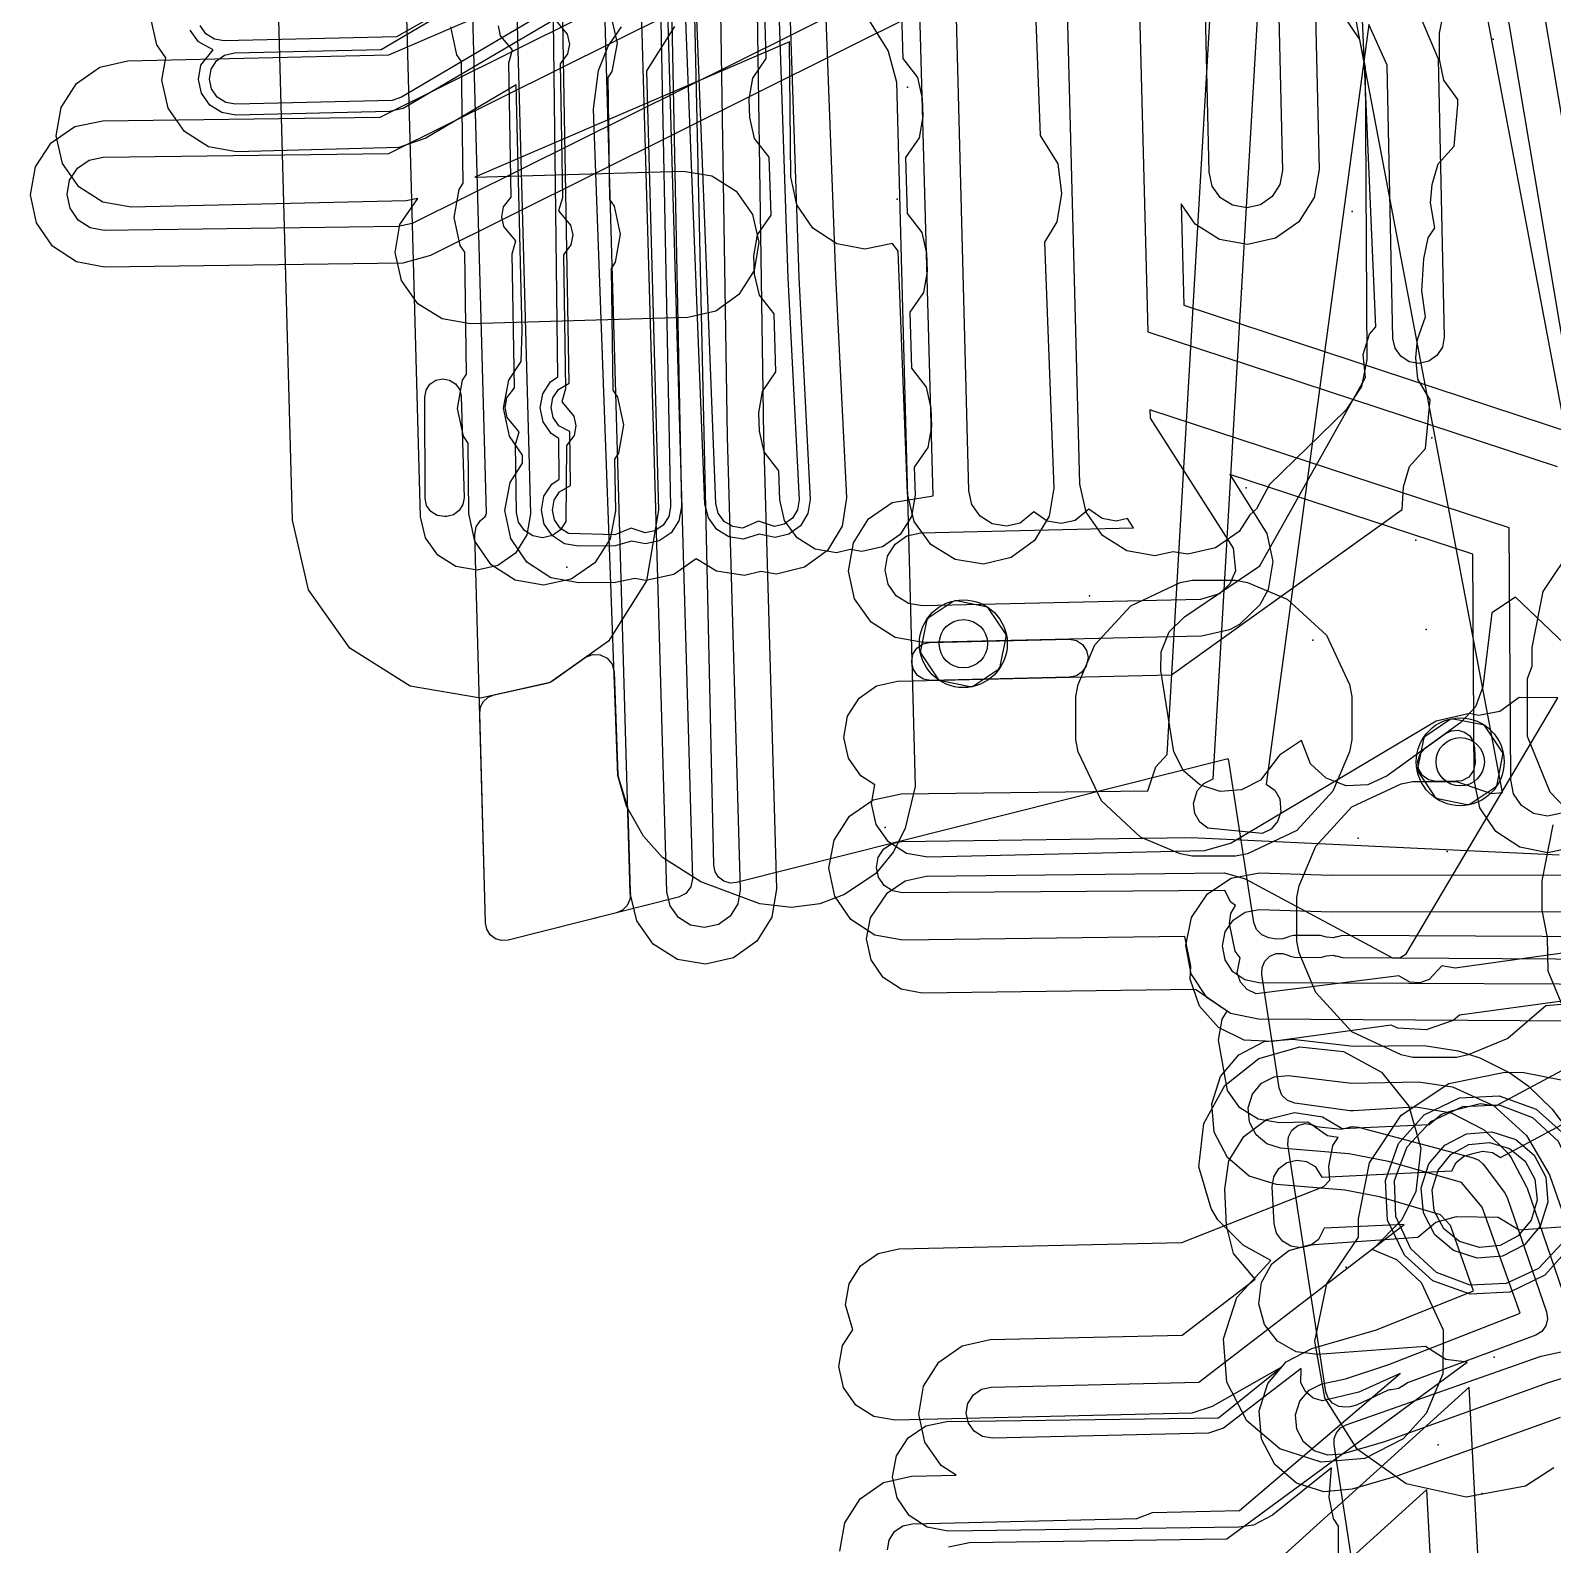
# Model space of a CAD drawing. Header units: metres. Extents: x 17722 to 17999, y 13535 to 15917.
# Drawn here: x 17771.49 to 17813.07, y 14416.65 to 14458.02 of the extents above; entities that cross this region are included whole.
import ezdxf

# ---------------------------------------------------------------- set-up
doc = ezdxf.new("R2010")
doc.units = ezdxf.units.M
for name, color, linetype in [('AI_GREENING_ALLOWED_ZONE', 4, 'Continuous'), ('AI_GREENING_EXCLUSIONS', 1, 'Continuous'), ('AI_GREENING_LAWN', 82, 'Continuous'), ('AI_GREENING_REJECTED', 6, 'Continuous'), ('AI_GREENING_SHRUBS', 92, 'Continuous')]:
    doc.layers.add(name, color=color, linetype=linetype)

# ---------------------------------------------------------------- blocks, each defined once
blk = doc.blocks.new('AI_SHRUB')
for radius in [1, 0.55]:
    blk.add_circle((0, 0), radius)

msp = doc.modelspace()

# ---------------------------------------------------------------- linework, layer by layer
at = {"layer": 'AI_GREENING_ALLOWED_ZONE'}
for points in [[(17795.567, 14440.788), (17795.6, 14440.98), (17795.705, 14441.145), (17795.865, 14441.258), (17796.055, 14441.301), (17799.872, 14441.388), (17800.066, 14441.353), (17800.232, 14441.246), (17800.344, 14441.082), (17800.383, 14440.889), (17800.344, 14440.695), (17800.327, 14440.654), (17800.221, 14440.495), (17800.064, 14440.388), (17799.877, 14440.347), (17796.079, 14440.26), (17795.888, 14440.294), (17795.723, 14440.398), (17795.611, 14440.557), (17795.568, 14440.747), (17795.567, 14440.788)], [(17784.54, 14433.166), (17784.362, 14433.154), (17784.192, 14433.205), (17784.05, 14433.313), (17783.954, 14433.463), (17783.918, 14433.638), (17783.764, 14439.367), (17783.789, 14439.537), (17783.87, 14439.689), (17783.997, 14439.804), (17784.156, 14439.869), (17785.639, 14440.196), (17785.729, 14440.236), (17786.646, 14440.885), (17786.842, 14440.969), (17787.055, 14440.963), (17787.247, 14440.868), (17787.381, 14440.702), (17787.434, 14440.496), (17787.537, 14437.694), (17787.547, 14437.63), (17787.791, 14436.829), (17787.813, 14436.698), (17787.877, 14434.477), (17787.879, 14434.461), (17787.869, 14434.281), (17787.796, 14434.116), (17787.669, 14433.988), (17787.505, 14433.913), (17784.54, 14433.166)], [(17809.889, 14437.502), (17809.686, 14437.545), (17809.517, 14437.668), (17809.414, 14437.848), (17809.392, 14438.055), (17809.457, 14438.252), (17809.596, 14438.407), (17810.151, 14438.809), (17810.313, 14438.886), (17810.492, 14438.902), (17810.665, 14438.852), (17810.81, 14438.745), (17810.907, 14438.594), (17810.944, 14438.418), (17810.955, 14438.014), (17810.914, 14437.799), (17810.784, 14437.623), (17810.591, 14437.519), (17810.446, 14437.511), (17810.446, 14437.502), (17809.889, 14437.502)]]:
    msp.add_lwpolyline(points, close=True, dxfattribs=at)
at = {"layer": 'AI_GREENING_EXCLUSIONS'}
for points in [[(17790.341, 14458.506), (17790.521, 14446.913), (17790.876, 14434.539), (17790.811, 14434.154), (17790.604, 14433.824), (17790.286, 14433.598), (17789.905, 14433.511), (17789.521, 14433.576), (17789.19, 14433.783), (17788.964, 14434.101), (17788.877, 14434.482), (17786.713, 14509.933)], [(17791.341, 14458.525), (17791.521, 14446.932), (17791.876, 14434.568), (17791.746, 14433.798), (17791.331, 14433.137), (17790.695, 14432.685), (17789.934, 14432.511), (17789.164, 14432.641), (17788.503, 14433.056), (17788.052, 14433.692), (17787.877, 14434.453), (17785.736, 14509.119)], [(17815.037, 14431.556), (17812.893, 14431.372), (17811.852, 14430.482), (17810.768, 14430.029), (17810.446, 14429.964), (17809.258, 14429.964), (17808.936, 14430.029), (17807.589, 14430.66), (17806.601, 14431.733), (17806.148, 14432.817), (17806.083, 14433.139), (17806.083, 14434.327), (17806.148, 14434.649), (17806.601, 14435.732), (17807.589, 14436.806), (17808.936, 14437.437), (17809.258, 14437.502), (17810.446, 14437.502), (17811.398, 14437.173), (17811.707, 14437.201), (17799.182, 14503.276)], [(17815.607, 14436.109), (17804.426, 14502.48)], [(17816.673, 14435.776), (17805.406, 14502.684)], [(17784.774, 14458.492), (17785.149, 14444.814), (17785.05, 14444.237), (17784.738, 14443.741), (17784.261, 14443.403), (17783.69, 14443.273), (17783.113, 14443.372), (17782.618, 14443.683), (17782.28, 14444.161), (17782.15, 14444.731), (17780.593, 14501.628)], [(17789.083, 14458.132), (17788.319, 14456.918), (17788.647, 14444.909), (17788.319, 14442.986), (17787.28, 14441.335), (17785.688, 14440.207), (17783.786, 14439.774), (17781.863, 14440.103), (17780.212, 14441.142), (17779.084, 14442.733), (17778.651, 14444.636), (17777.19, 14498.034)], [(17817.097, 14484.508), (17809.02, 14484.508), (17808.637, 14484.584), (17808.353, 14484.763), (17800.824, 14491.505), (17801.658, 14463.34), (17804.864, 14463.14), (17805.243, 14462.881), (17805.444, 14462.546), (17805.503, 14462.23), (17805.692, 14454.198), (17805.625, 14453.814), (17805.416, 14453.485), (17805.097, 14453.26), (17804.716, 14453.175), (17804.331, 14453.242), (17804.002, 14453.451), (17803.778, 14453.77), (17803.693, 14454.151), (17803.526, 14461.251), (17801.713, 14461.335), (17802.014, 14449.782), (17813.197, 14446.108)], [(17817.097, 14483.508), (17809.02, 14483.508), (17808.357, 14483.621), (17807.685, 14484.018), (17801.892, 14489.206), (17802.63, 14464.296), (17804.596, 14464.205), (17805.354, 14464.017), (17805.982, 14463.554), (17806.333, 14463.016), (17806.503, 14462.254), (17806.692, 14454.222), (17806.558, 14453.453), (17806.139, 14452.794), (17805.501, 14452.346), (17804.739, 14452.175), (17803.971, 14452.31), (17803.312, 14452.728), (17802.924, 14453.28), (17802.996, 14450.512), (17813.64, 14447.01)], [(17814.249, 14442.742), (17806.415, 14484.252)], [(17814.249, 14442.742), (17806.415, 14484.252)], [(17814.342, 14440.36), (17812.06, 14442.541), (17811.411, 14442.106), (17811.171, 14440.09), (17810.968, 14439.541), (17810.57, 14439.112), (17808.554, 14437.652), (17808.023, 14437.408), (17807.438, 14437.386), (17806.889, 14437.589), (17806.46, 14437.987), (17806.212, 14438.622), (17805.611, 14438.22), (17805.097, 14437.537), (17804.575, 14437.272), (17803.992, 14437.227), (17803.435, 14437.409), (17802.991, 14437.789), (17802.726, 14438.311), (17802.372, 14440.531), (17802.382, 14441.045), (17802.603, 14441.587), (17803.015, 14442.003), (17805.076, 14443.394), (17807.965, 14448.539), (17807.895, 14449.17), (17808.076, 14449.726), (17808.244, 14449.922), (17807.066, 14476.991)], [(17807.363, 14458.423), (17807.8, 14457.776), (17807.956, 14457.012), (17807.999, 14449.025), (17807.851, 14448.296), (17807.421, 14447.645), (17805.336, 14445.613), (17804.988, 14444.946), (17804.798, 14444.787), (17804.507, 14444.329), (17803.868, 14443.881), (17803.107, 14443.711), (17802.704, 14443.773), (17802.207, 14443.668), (17801.439, 14443.802), (17800.78, 14444.221), (17800.332, 14444.86), (17800.162, 14445.621), (17799.41, 14474.254)], [(17791.725, 14464.777), (17792.183, 14451.258), (17792.49, 14445.196), (17792.448, 14444.926), (17792.306, 14444.692), (17792.085, 14444.531), (17791.82, 14444.467), (17791.38, 14444.612), (17790.947, 14444.424), (17790.677, 14444.466), (17790.444, 14444.608), (17790.282, 14444.829), (17790.218, 14445.094), (17789.594, 14460.901)], [(17792.037, 14464.477), (17792.483, 14451.271), (17792.789, 14445.208), (17792.73, 14444.823), (17792.527, 14444.489), (17792.212, 14444.259), (17791.833, 14444.167), (17791.395, 14444.258), (17790.96, 14444.125), (17790.574, 14444.184), (17790.241, 14444.387), (17790.01, 14444.702), (17789.918, 14445.081), (17789.313, 14460.387)], [(17793.027, 14463.435), (17793.482, 14451.313), (17793.788, 14445.251), (17793.669, 14444.479), (17793.263, 14443.813), (17792.633, 14443.352), (17791.875, 14443.168), (17791.448, 14443.234), (17791.002, 14443.126), (17790.231, 14443.245), (17789.68, 14443.581), (17789.065, 14443.158), (17788.301, 14442.996), (17788.006, 14443.051), (17787.473, 14442.938), (17786.473, 14442.926), (17785.706, 14443.069), (17785.052, 14443.495), (17784.61, 14444.138), (17784.449, 14444.902), (17784.592, 14445.669), (17784.933, 14446.194), (17784.931, 14446.418), (17784.577, 14446.934), (17784.415, 14447.698), (17784.558, 14448.465), (17784.893, 14448.979), (17784.928, 14449.811), (17784.761, 14456.538), (17782.289, 14455.08), (17781.553, 14454.822), (17777.124, 14454.707), (17776.356, 14454.842), (17775.697, 14455.26), (17775.249, 14455.899), (17775.079, 14456.661), (17775.187, 14457.275), (17774.939, 14457.627), (17774.77, 14458.389)], [(17813.705, 14435.713), (17812.94, 14435.556), (17812.174, 14435.704), (17811.523, 14436.134), (17811.085, 14436.78), (17810.929, 14437.545), (17810.893, 14443.707), (17804.257, 14445.888), (17805.265, 14444.277), (17805.435, 14443.515), (17805.3, 14442.747), (17805.079, 14442.331), (17804.518, 14441.788), (17804.243, 14441.64), (17803.481, 14441.47), (17795.881, 14441.297), (17795.112, 14441.431), (17794.454, 14441.85), (17794.006, 14442.489), (17793.836, 14443.25), (17793.971, 14444.019), (17794.389, 14444.678), (17795.028, 14445.126), (17796.153, 14445.304), (17795.784, 14458.527), (17782.416, 14451.871), (17781.663, 14451.666), (17773.517, 14451.555), (17772.75, 14451.697), (17772.095, 14452.122), (17771.653, 14452.765), (17771.491, 14453.529), (17771.633, 14454.296), (17772.058, 14454.95), (17772.701, 14455.392), (17773.464, 14455.555), (17781.041, 14455.655), (17795.667, 14462.938)], [(17813.317, 14436.635), (17812.934, 14436.556), (17812.551, 14436.63), (17812.226, 14436.845), (17812.007, 14437.168), (17811.929, 14437.55), (17811.889, 14444.433), (17802.07, 14447.659), (17802.076, 14447.427), (17804.35, 14443.873), (17804.413, 14443.258), (17804.257, 14442.9), (17803.977, 14442.629), (17803.458, 14442.47), (17795.858, 14442.296), (17795.474, 14442.364), (17795.145, 14442.573), (17794.92, 14442.892), (17794.836, 14443.273), (17794.903, 14443.658), (17795.112, 14443.987), (17795.432, 14444.211), (17795.813, 14444.296), (17801.628, 14444.429), (17801.461, 14444.688), (17801.149, 14444.617), (17800.764, 14444.683), (17800.401, 14444.938), (17800.031, 14444.631), (17799.65, 14444.545), (17799.266, 14444.611), (17798.903, 14444.866), (17798.532, 14444.559), (17798.152, 14444.472), (17797.767, 14444.539), (17797.437, 14444.747), (17797.212, 14445.065), (17797.126, 14445.446), (17796.743, 14460.122), (17781.919, 14452.742), (17781.537, 14452.661), (17773.504, 14452.555), (17773.12, 14452.626), (17772.793, 14452.839), (17772.572, 14453.16), (17772.491, 14453.542), (17772.562, 14453.925), (17772.774, 14454.253), (17773.096, 14454.474), (17773.477, 14454.555), (17781.283, 14454.658), (17796.685, 14462.327)], [(17798.874, 14460.463), (17799.078, 14455.148), (17799.556, 14454.373), (17799.655, 14453.561), (17799.533, 14452.792), (17799.19, 14452.233), (17799.448, 14445.516), (17799.325, 14444.746), (17798.917, 14444.081), (17798.285, 14443.622), (17797.526, 14443.441), (17796.756, 14443.564), (17796.091, 14443.972), (17795.632, 14444.604), (17795.451, 14445.363), (17795.196, 14451.992), (17795.043, 14452.202), (17794.286, 14452.043), (17793.519, 14452.187), (17792.865, 14452.614), (17792.425, 14453.258), (17792.264, 14454.021), (17792.225, 14457.713), (17783.635, 14454.013), (17789.335, 14454.176), (17790.105, 14454.046), (17790.766, 14453.631), (17791.218, 14452.995), (17791.392, 14452.234), (17791.262, 14451.465), (17790.847, 14450.804), (17790.211, 14450.352), (17789.45, 14450.178), (17783.509, 14450.008), (17782.739, 14450.138), (17782.078, 14450.553), (17781.626, 14451.189), (17781.452, 14451.95), (17781.582, 14452.719), (17782.071, 14453.432), (17781.757, 14453.363), (17774.24, 14453.191), (17773.471, 14453.326), (17772.813, 14453.744), (17772.365, 14454.383), (17772.195, 14455.145), (17772.33, 14455.913), (17772.748, 14456.572), (17773.387, 14457.02), (17774.149, 14457.19), (17781.277, 14457.353), (17792.257, 14462.083)], [(17808.913, 14459.699), (17809.949, 14457.241), (17810.109, 14449.637), (17810.062, 14449.368), (17809.915, 14449.137), (17809.691, 14448.981), (17809.424, 14448.922), (17809.155, 14448.97), (17808.925, 14449.117), (17808.769, 14449.341), (17808.71, 14449.607), (17808.553, 14457.067), (17808.056, 14458.184), (17805.25, 14437.431), (17805.484, 14437.262), (17805.622, 14437.027), (17805.651, 14436.665), (17805.562, 14436.407), (17805.381, 14436.202), (17805.136, 14436.082), (17803.657, 14436.225), (17803.44, 14436.39), (17803.301, 14436.625), (17803.264, 14436.896), (17803.361, 14437.245), (17803.542, 14437.45), (17803.804, 14437.571), (17805.142, 14460.539)], [(17788.977, 14460.114), (17789.276, 14445.009), (17789.204, 14444.625), (17788.992, 14444.298), (17788.67, 14444.077), (17788.289, 14443.996), (17787.911, 14444.066), (17787.461, 14443.938), (17786.461, 14443.926), (17786.077, 14443.998), (17785.75, 14444.21), (17785.529, 14444.532), (17785.449, 14444.914), (17785.52, 14445.297), (17785.733, 14445.624), (17785.939, 14445.765), (17785.925, 14446.871), (17785.716, 14447.006), (17785.496, 14447.328), (17785.415, 14447.71), (17785.487, 14448.094), (17785.699, 14448.421), (17785.9, 14448.558), (17785.779, 14458.3), (17781.677, 14455.887), (17781.296, 14455.802), (17777.101, 14455.707), (17776.717, 14455.774), (17776.388, 14455.983), (17776.164, 14456.303), (17776.079, 14456.683), (17776.146, 14457.068), (17776.486, 14457.489), (17776.078, 14457.712), (17775.854, 14458.031)], [(17788.677, 14460.109), (17788.976, 14445.005), (17788.926, 14444.737), (17788.777, 14444.507), (17788.552, 14444.353), (17788.285, 14444.296), (17787.905, 14444.418), (17787.457, 14444.238), (17786.189, 14444.276), (17785.96, 14444.425), (17785.805, 14444.65), (17785.749, 14444.918), (17785.799, 14445.186), (17785.948, 14445.415), (17786.241, 14445.584), (17786.223, 14447.059), (17785.926, 14447.221), (17785.772, 14447.446), (17785.715, 14447.714), (17785.765, 14447.982), (17785.914, 14448.211), (17786.204, 14448.379), (17786.022, 14458.792), (17781.629, 14456.199), (17781.371, 14456.109), (17777.095, 14456.006), (17776.826, 14456.054), (17776.595, 14456.2), (17776.438, 14456.424), (17776.379, 14456.69), (17776.426, 14456.959), (17776.572, 14457.19), (17776.796, 14457.347), (17777.063, 14457.406), (17781.074, 14457.498), (17785.861, 14460.323), (17781.495, 14457.848), (17776.785, 14457.735), (17776.516, 14457.782), (17776.286, 14457.929), (17776.129, 14458.152)], [(17813.476, 14431.52), (17810.528, 14431.12), (17810.36, 14430.97), (17809.623, 14430.713), (17808.844, 14430.758), (17808.661, 14430.846), (17805.426, 14430.393), (17804.647, 14430.438), (17803.944, 14430.777), (17803.425, 14431.36), (17803.168, 14432.097), (17803.189, 14432.457), (17803.027, 14433.263), (17795.327, 14433.162), (17794.56, 14433.304), (17793.905, 14433.729), (17793.463, 14434.372), (17793.301, 14435.135), (17793.443, 14435.902), (17793.868, 14436.557), (17794.511, 14436.999), (17795.274, 14437.161), (17802.015, 14437.25), (17802.238, 14437.899), (17802.541, 14438.242), (17803.81, 14460.018)], [(17795.28, 14458.781), (17795.323, 14457.251), (17795.724, 14456.735), (17795.854, 14456.165), (17795.868, 14455.665), (17795.77, 14455.088), (17795.399, 14454.55), (17795.442, 14453.02), (17795.842, 14452.504), (17795.973, 14451.933), (17795.987, 14451.433), (17795.888, 14450.856), (17795.518, 14450.319), (17795.56, 14448.789), (17795.961, 14448.273), (17796.091, 14447.702), (17796.105, 14447.202), (17796.007, 14446.625), (17795.636, 14446.087), (17795.658, 14445.322), (17795.56, 14444.745), (17795.248, 14444.25), (17794.771, 14443.911), (17794.2, 14443.781), (17793.885, 14443.835), (17793.507, 14443.747), (17792.93, 14443.844), (17792.434, 14444.154), (17792.094, 14444.63), (17791.962, 14445.2), (17791.937, 14445.991), (17791.536, 14446.506), (17791.404, 14447.076), (17791.388, 14447.576), (17791.485, 14448.153), (17791.854, 14448.692), (17791.805, 14450.273), (17791.403, 14450.788), (17791.272, 14451.359), (17791.256, 14451.858), (17791.353, 14452.436), (17791.722, 14452.974), (17791.673, 14454.556), (17791.271, 14455.071), (17791.14, 14455.641), (17791.124, 14456.141), (17791.221, 14456.718), (17791.59, 14457.257), (17791.541, 14458.838)], [(17787.349, 14458.432), (17787.515, 14457.669), (17787.376, 14456.901), (17787.266, 14456.73), (17787.311, 14453.403), (17787.439, 14453.218), (17787.604, 14452.455), (17787.465, 14451.687), (17787.355, 14451.517), (17787.4, 14448.189), (17787.528, 14448.004), (17787.694, 14447.241), (17787.555, 14446.473), (17787.445, 14446.303), (17787.469, 14444.895), (17787.33, 14444.127), (17786.908, 14443.471), (17786.266, 14443.026), (17785.504, 14442.861), (17784.736, 14443), (17784.08, 14443.422), (17783.635, 14444.063), (17783.47, 14444.826), (17783.449, 14446.746), (17783.321, 14446.931), (17783.155, 14447.693), (17783.294, 14448.461), (17783.404, 14448.632), (17783.36, 14451.959), (17783.231, 14452.145), (17783.066, 14452.907), (17783.205, 14453.675), (17783.315, 14453.846), (17783.27, 14457.173), (17783.142, 14457.358), (17782.976, 14458.121)], [(17807.228, 14414.94), (17807.224, 14417.158), (17807.088, 14417.362), (17806.972, 14417.936), (17807.033, 14418.748), (17805.424, 14417.455), (17804.905, 14417.184), (17804.504, 14417.124), (17796.562, 14417.019), (17795.986, 14417.125), (17795.496, 14417.444), (17795.164, 14417.926), (17795.042, 14418.499), (17795.149, 14419.074), (17795.467, 14419.565), (17795.95, 14419.897), (17796.522, 14420.019), (17803.947, 14420.117), (17805.67, 14421.501), (17803.772, 14420.425), (17803.216, 14420.241), (17795.111, 14420.049), (17794.535, 14420.15), (17794.041, 14420.464), (17793.705, 14420.943), (17793.578, 14421.514), (17793.679, 14422.09), (17793.953, 14422.523), (17793.753, 14423.199), (17793.854, 14423.775), (17794.168, 14424.269), (17794.647, 14424.605), (17795.218, 14424.733), (17802.942, 14424.909), (17806.828, 14426.436), (17806.984, 14426.608), (17806.959, 14426.985), (17807.072, 14427.559), (17807.214, 14427.771), (17806.928, 14427.821), (17806.391, 14428.193), (17805.605, 14428.172), (17805.028, 14428.271), (17804.533, 14428.583), (17804.196, 14429.061), (17803.943, 14430.434), (17804.045, 14431.01), (17804.181, 14431.225), (17803.318, 14431.82), (17795.852, 14431.721), (17795.277, 14431.828), (17794.786, 14432.147), (17794.455, 14432.629), (17794.333, 14433.201), (17794.439, 14433.777), (17794.905, 14434.456), (17795.387, 14434.788), (17795.959, 14434.91), (17804.111, 14435.008), (17804.671, 14434.838), (17808.697, 14432.686), (17808.899, 14432.684), (17809.07, 14432.79), (17813.216, 14439.787), (17812.158, 14439.795), (17811.628, 14439.414), (17811.053, 14439.304), (17810.803, 14439.356), (17809.897, 14439.149), (17804.294, 14435.819), (17803.562, 14435.609), (17796.003, 14435.436), (17795.427, 14435.537), (17794.933, 14435.851), (17794.597, 14436.33), (17794.47, 14436.902), (17794.559, 14437.411), (17794.175, 14437.655), (17793.839, 14438.135), (17793.711, 14438.706), (17793.812, 14439.282), (17794.126, 14439.776), (17794.605, 14440.112), (17795.177, 14440.24), (17802.661, 14440.411), (17808.96, 14444.936), (17808.996, 14445.55), (17809.165, 14446.11), (17809.6, 14446.597), (17809.729, 14447.931), (17809.396, 14448.493), (17809.337, 14449.075), (17809.386, 14449.573), (17809.602, 14450.192), (17809.499, 14450.907), (17809.56, 14451.784), (17809.675, 14452.358), (17809.856, 14452.629), (17809.739, 14453.313), (17809.785, 14453.811), (17809.951, 14454.372), (17810.384, 14454.862), (17810.488, 14455.991), (17810.488, 14456.136), (17810.102, 14456.663), (17809.988, 14457.237), (17809.988, 14457.95), (17810.102, 14458.524)], [(17785.83, 14458.304), (17786.157, 14457.914), (17786.215, 14457.647), (17786.166, 14457.378), (17785.959, 14457.107), (17786.022, 14453.443), (17785.919, 14453.09), (17786.247, 14452.7), (17786.304, 14452.433), (17786.256, 14452.164), (17786.049, 14451.893), (17786.112, 14448.229), (17786.009, 14447.876), (17786.336, 14447.486), (17786.394, 14447.219), (17786.345, 14446.95), (17786.138, 14446.679), (17786.121, 14444.604), (17785.973, 14444.374), (17785.748, 14444.218), (17785.481, 14444.161), (17785.213, 14444.209), (17784.983, 14444.357), (17784.827, 14444.582), (17784.769, 14444.848), (17784.738, 14446.705), (17784.84, 14447.058), (17784.513, 14447.449), (17784.455, 14447.716), (17784.504, 14447.985), (17784.711, 14448.255), (17784.648, 14451.919), (17784.751, 14452.272), (17784.423, 14452.663), (17784.366, 14452.93), (17784.414, 14453.198), (17784.621, 14453.469), (17784.558, 14457.133), (17784.661, 14457.486), (17784.334, 14457.876), (17784.276, 14458.143)], [(17794.408, 14458.272), (17794.922, 14457.452), (17795.154, 14456.606), (17795.656, 14437.365), (17795.385, 14436.23), (17795.067, 14435.581), (17794.581, 14434.99), (17793.728, 14434.414), (17793.056, 14434.16), (17792.278, 14434.056), (17791.42, 14434.158), (17789.807, 14434.762), (17788.757, 14435.428), (17788.234, 14436.011), (17787.774, 14436.83), (17787.538, 14437.661), (17786.872, 14455.872), (17787.013, 14456.925), (17787.277, 14457.594), (17787.637, 14458.117)], [(17813.405, 14436.79), (17813.009, 14437.206), (17812.389, 14438.728), (17812.389, 14440.312), (17812.513, 14440.648), (17812.513, 14441.161), (17812.817, 14442.692), (17813.685, 14443.989)], [(17813.673, 14432.86), (17810.411, 14432.404), (17810.049, 14432.463), (17809.701, 14432.09), (17809.443, 14432.001), (17809.17, 14432.016), (17808.876, 14432.189), (17804.973, 14431.696), (17804.727, 14431.815), (17804.546, 14432.019), (17804.456, 14432.277), (17804.537, 14432.687), (17804.399, 14432.865), (17804.25, 14433.624), (17804.284, 14433.895), (17804.409, 14434.115), (17804.282, 14434.206), (17804.123, 14434.522), (17795.31, 14434.462), (17795.041, 14434.511), (17794.812, 14434.66), (17794.658, 14434.885), (17794.601, 14435.152), (17794.65, 14435.421), (17794.799, 14435.65), (17795.024, 14435.805), (17795.291, 14435.861), (17803.198, 14435.966), (17813.257, 14435.494)], [(17813.556, 14430.873), (17812.952, 14432.318), (17812.936, 14433.238), (17812.787, 14433.988), (17812.787, 14434.79), (17813.091, 14436.321)], [(17816.473, 14430.936), (17805.04, 14431.004), (17804.275, 14431.161), (17803.629, 14431.598), (17803.199, 14432.25), (17803.052, 14433.016), (17803.208, 14433.781), (17803.646, 14434.427), (17804.297, 14434.856), (17805.064, 14435.004), (17807.036, 14434.943), (17815.098, 14434.955)], [(17817.354, 14431.944), (17805.046, 14432.004), (17804.663, 14432.083), (17804.34, 14432.301), (17804.125, 14432.627), (17804.052, 14433.01), (17804.13, 14433.392), (17804.349, 14433.715), (17804.674, 14433.93), (17805.058, 14434.004), (17807.03, 14433.943), (17816.15, 14433.95)], [(17793.606, 14416.477), (17793.741, 14417.246), (17794.159, 14417.904), (17794.798, 14418.352), (17795.56, 14418.522), (17796.783, 14418.55), (17796.374, 14418.81), (17795.926, 14419.449), (17795.756, 14420.211), (17795.891, 14420.98), (17796.309, 14421.638), (17796.948, 14422.086), (17797.71, 14422.256), (17802.958, 14422.376), (17804.945, 14423.904), (17804.354, 14424.608), (17804.165, 14425.366), (17804.117, 14426.364), (17804.233, 14427.136), (17804.635, 14427.805), (17805.262, 14428.269), (17806.019, 14428.458), (17806.791, 14428.342), (17807.328, 14428.02), (17809.702, 14428.133), (17810.036, 14428.408), (17810.338, 14428.512), (17811.096, 14428.7), (17811.524, 14428.636), (17814.896, 14430.439)], [(17813.28, 14420.128), (17808.815, 14418.517), (17807.599, 14418.163), (17806.822, 14418.097), (17806.078, 14418.334), (17805.482, 14418.838), (17805.124, 14419.531), (17805.058, 14420.309), (17805.295, 14421.052), (17805.799, 14421.648), (17806.492, 14422.007), (17808.264, 14422.516), (17810.917, 14423.585), (17810.281, 14425.37), (17810.011, 14425.664), (17808.341, 14426.151), (17807.398, 14426.333), (17805.532, 14426.488), (17804.788, 14426.722), (17804.191, 14427.224), (17803.83, 14427.916), (17803.763, 14428.694), (17803.997, 14429.438), (17804.499, 14430.036), (17805.191, 14430.396), (17805.969, 14430.464), (17807.634, 14430.27), (17809.568, 14430.286), (17810.496, 14430.142), (17811.086, 14429.953), (17811.906, 14429.54), (17812.404, 14429.186), (17813.062, 14428.545), (17813.433, 14428.049)], [(17794.906, 14416.507), (17794.953, 14416.776), (17795.099, 14417.006), (17795.323, 14417.163), (17795.589, 14417.222), (17801.717, 14417.362), (17802.142, 14417.533), (17804.523, 14417.587), (17808.913, 14421.323), (17807.777, 14420.816), (17806.791, 14420.577), (17806.53, 14420.657), (17806.32, 14420.831), (17806.192, 14421.072), (17806.203, 14421.466), (17804.085, 14419.836), (17803.674, 14419.692), (17797.771, 14419.557), (17797.502, 14419.604), (17797.272, 14419.75), (17797.115, 14419.974), (17797.056, 14420.241), (17797.103, 14420.51), (17797.249, 14420.74), (17797.473, 14420.897), (17797.739, 14420.956), (17803.413, 14421.086), (17809.019, 14425.397), (17806.832, 14425.293), (17806.681, 14424.99), (17806.461, 14424.828), (17806.196, 14424.762), (17805.926, 14424.802), (17805.692, 14424.943), (17805.529, 14425.163), (17805.463, 14425.428), (17805.416, 14426.426), (17805.456, 14426.697), (17805.597, 14426.931), (17805.817, 14427.093), (17806.082, 14427.159), (17806.352, 14427.119), (17806.586, 14426.978), (17806.765, 14426.691), (17810.317, 14426.861), (17810.438, 14427.088), (17810.649, 14427.261), (17810.893, 14427.336), (17811.158, 14427.402), (17811.428, 14427.361), (17811.648, 14427.229), (17816.154, 14429.637)], [(17814.118, 14421.437), (17812.953, 14421.073), (17808.477, 14419.459), (17807.323, 14419.124), (17806.934, 14419.091), (17806.562, 14419.21), (17806.264, 14419.461), (17806.085, 14419.808), (17806.052, 14420.197), (17806.171, 14420.569), (17806.422, 14420.867), (17806.769, 14421.046), (17807.413, 14421.18), (17808.601, 14421.575), (17812.183, 14422.975), (17811.146, 14425.871), (17810.581, 14426.549), (17808.594, 14427.119), (17807.507, 14427.327), (17805.641, 14427.482), (17805.269, 14427.599), (17804.971, 14427.85), (17804.79, 14428.196), (17804.757, 14428.585), (17804.874, 14428.957), (17805.125, 14429.256), (17805.471, 14429.436), (17805.86, 14429.47), (17807.58, 14429.258), (17809.414, 14429.298), (17810.342, 14429.154), (17811.458, 14428.647), (17812.364, 14427.829), (17812.989, 14426.751), (17814.068, 14423.645)], [(17813.11, 14418.751), (17812.332, 14418.252), (17810.716, 14417.952), (17809.076, 14418.31), (17807.732, 14419.257), (17806.849, 14420.664), (17806.578, 14422.206), (17806.906, 14423.776), (17807.768, 14425.05), (17807.768, 14425.555), (17808.072, 14427.086), (17808.94, 14428.383), (17810.237, 14429.251), (17811.768, 14429.555), (17812.29, 14429.55), (17813.821, 14429.246)], [(17796.57, 14416.591), (17797.142, 14416.712), (17804.172, 14416.805), (17810.737, 14421.635), (17810.157, 14421.707), (17809.598, 14422.06), (17806.651, 14421.846), (17806.071, 14421.919), (17805.562, 14422.208), (17805.202, 14422.669), (17805.047, 14423.234), (17805.119, 14423.814), (17805.408, 14424.323), (17805.87, 14424.683), (17806.434, 14424.838), (17809.396, 14425.053), (17809.885, 14425.459), (17810.449, 14425.615), (17811.586, 14425.599), (17812.163, 14425.254), (17814.036, 14425.39)], [(17811.607, 14405.391), (17810.79, 14420.953), (17805.564, 14416.221)], [(17810.253, 14406.38), (17809.635, 14418.153), (17806.437, 14415.257)]]:
    msp.add_lwpolyline(points, dxfattribs=at)
for points in [[(17803.226, 14443), (17804.413, 14443), (17804.735, 14442.935), (17805.819, 14442.482), (17806.893, 14441.494), (17807.523, 14440.147), (17807.588, 14439.825), (17807.588, 14438.637), (17807.523, 14438.315), (17807.07, 14437.232), (17806.082, 14436.158), (17804.735, 14435.527), (17804.413, 14435.462), (17803.226, 14435.462), (17802.903, 14435.527), (17801.82, 14435.98), (17800.746, 14436.968), (17800.115, 14438.315), (17800.05, 14438.637), (17800.05, 14439.825), (17800.115, 14440.147), (17800.569, 14441.231), (17801.556, 14442.304), (17802.903, 14442.935), (17803.226, 14443)], [(17806.172, 14430.255), (17807.365, 14430.126), (17808.4, 14429.556), (17809.142, 14428.626), (17809.472, 14427.487), (17809.337, 14426.303), (17808.958, 14425.525), (17808.15, 14424.717), (17808.805, 14424.439), (17809.48, 14423.814), (17810.081, 14422.517), (17810.078, 14421.314), (17809.624, 14420.23), (17808.988, 14419.541), (17807.946, 14419.007), (17806.75, 14418.904), (17805.625, 14419.265), (17804.719, 14420.035), (17804.177, 14421.09), (17804.081, 14422.277), (17804.445, 14423.403), (17805.372, 14424.416), (17804.621, 14424.83), (17803.927, 14425.525), (17803.744, 14425.832), (17803.413, 14426.976), (17803.547, 14428.155), (17804.123, 14429.195), (17805.048, 14429.931), (17806.172, 14430.255)], [(17811.611, 14428.913), (17812.625, 14428.552), (17813.404, 14427.851), (17813.867, 14426.891), (17813.925, 14425.807), (17813.564, 14424.793), (17812.863, 14424.014), (17811.903, 14423.551), (17810.819, 14423.493), (17809.805, 14423.854), (17809.026, 14424.555), (17808.563, 14425.515), (17808.505, 14426.599), (17808.866, 14427.613), (17809.567, 14428.392), (17810.527, 14428.855), (17811.611, 14428.913)], [(17813.227, 14427.675), (17813.636, 14426.793), (17813.675, 14425.807), (17813.334, 14424.89), (17812.687, 14424.191), (17811.805, 14423.782), (17810.819, 14423.743), (17809.902, 14424.084), (17809.203, 14424.731), (17808.794, 14425.613), (17808.755, 14426.599), (17809.096, 14427.516), (17809.743, 14428.215), (17810.625, 14428.624), (17811.611, 14428.663), (17812.528, 14428.322), (17813.227, 14427.675)], [(17811.413, 14427.933), (17812.066, 14427.723), (17812.574, 14427.292), (17812.886, 14426.693), (17812.945, 14426.005), (17812.735, 14425.352), (17812.304, 14424.844), (17811.705, 14424.532), (17811.017, 14424.473), (17810.364, 14424.683), (17809.856, 14425.114), (17809.544, 14425.713), (17809.485, 14426.401), (17809.695, 14427.054), (17810.126, 14427.562), (17810.725, 14427.874), (17811.413, 14427.933)], [(17811.898, 14427.474), (17812.326, 14427.125), (17812.592, 14426.633), (17812.651, 14426.064), (17812.486, 14425.52), (17812.137, 14425.092), (17811.645, 14424.826), (17811.076, 14424.767), (17810.532, 14424.932), (17810.104, 14425.281), (17809.838, 14425.773), (17809.779, 14426.342), (17809.944, 14426.886), (17810.293, 14427.314), (17810.785, 14427.58), (17811.354, 14427.639), (17811.898, 14427.474)]]:
    msp.add_lwpolyline(points, close=True, dxfattribs=at)
at = {"layer": 'AI_GREENING_LAWN'}
for points in [[(17787.408, 14510.11), (17789.574, 14434.838), (17789.531, 14434.619), (17789.396, 14434.441), (17789.197, 14434.339), (17784.54, 14433.166), (17784.362, 14433.154), (17784.192, 14433.205), (17784.05, 14433.313), (17783.954, 14433.463), (17783.918, 14433.638), (17783.633, 14444.252), (17783.671, 14444.455), (17783.788, 14444.627), (17783.911, 14444.745), (17783.939, 14444.785), (17783.948, 14444.833), (17783.557, 14459.101)], [(17816.425, 14433.248), (17807.337, 14433.291), (17807.161, 14433.247), (17807.16, 14433.253), (17807.086, 14433.231), (17806.896, 14433.247), (17806.737, 14433.293), (17806, 14433.297), (17805.873, 14433.263), (17805.868, 14433.26), (17805.704, 14433.198), (17805.529, 14433.197), (17805.322, 14433.232), (17805.13, 14433.308), (17804.985, 14433.455), (17804.912, 14433.649), (17804.233, 14438.072), (17804.217, 14438.112), (17804.174, 14438.111), (17790.782, 14434.738), (17790.604, 14434.726), (17790.433, 14434.778), (17790.291, 14434.886), (17790.196, 14435.037), (17790.16, 14435.212), (17789.037, 14485.277)], [(17813.465, 14423.246), (17812.388, 14426.384), (17812.372, 14426.42), (17811.933, 14427.246), (17811.888, 14427.307), (17811.222, 14427.962), (17811.161, 14428.006), (17810.329, 14428.428), (17810.256, 14428.452), (17809.334, 14428.602), (17809.279, 14428.604), (17807.638, 14428.5), (17807.538, 14428.503), (17806.031, 14428.711), (17805.832, 14428.784), (17805.681, 14428.933), (17805.605, 14429.13), (17805.129, 14432.232), (17805.136, 14432.421), (17805.214, 14432.594), (17805.35, 14432.726), (17805.525, 14432.798), (17805.53, 14432.799), (17805.703, 14432.803), (17805.867, 14432.748), (17805.903, 14432.728), (17806.019, 14432.698), (17806.019, 14432.698), (17806.734, 14432.695), (17806.893, 14432.739), (17807.083, 14432.753), (17807.156, 14432.73), (17807.158, 14432.736), (17807.334, 14432.69), (17817.514, 14432.631)], [(17809.194, 14405.75), (17807.103, 14419.375), (17807.106, 14419.547), (17807.168, 14419.708), (17807.281, 14419.838), (17807.431, 14419.923), (17812.706, 14421.781), (17812.762, 14421.797), (17813.682, 14422.004)]]:
    msp.add_lwpolyline(points, dxfattribs=at)
for points in [[(17782.753, 14448.502), (17782.943, 14448.467), (17783.106, 14448.363), (17783.218, 14448.205), (17783.26, 14448.016), (17783.336, 14445.255), (17783.305, 14445.067), (17783.205, 14444.904), (17783.051, 14444.79), (17782.867, 14444.742), (17782.802, 14444.738), (17782.601, 14444.767), (17782.429, 14444.873), (17782.313, 14445.038), (17782.271, 14445.235), (17782.261, 14448), (17782.297, 14448.19), (17782.404, 14448.352), (17782.563, 14448.462), (17782.753, 14448.502)], [(17797.933, 14440.571), (17797.966, 14440.604), (17797.983, 14440.646), (17798.143, 14441.451), (17798.143, 14441.497), (17798.126, 14441.54), (17797.67, 14442.222), (17797.637, 14442.254), (17797.594, 14442.272), (17796.79, 14442.432), (17796.744, 14442.432), (17796.701, 14442.414), (17796.019, 14441.959), (17795.986, 14441.926), (17795.969, 14441.883), (17795.809, 14441.079), (17795.809, 14441.033), (17795.827, 14440.99), (17796.282, 14440.308), (17796.315, 14440.275), (17796.358, 14440.257), (17797.162, 14440.097), (17797.208, 14440.097), (17797.251, 14440.115), (17797.933, 14440.571)], [(17811.507, 14437.346), (17811.54, 14437.379), (17811.558, 14437.422), (17811.718, 14438.226), (17811.718, 14438.272), (17811.7, 14438.315), (17811.244, 14438.997), (17811.212, 14439.03), (17811.169, 14439.048), (17810.364, 14439.207), (17810.318, 14439.207), (17810.275, 14439.19), (17809.593, 14438.734), (17809.561, 14438.701), (17809.543, 14438.659), (17809.383, 14437.854), (17809.383, 14437.808), (17809.401, 14437.765), (17809.856, 14437.083), (17809.889, 14437.051), (17809.932, 14437.033), (17810.736, 14436.873), (17810.782, 14436.873), (17810.825, 14436.891), (17811.507, 14437.346)], [(17807.429, 14428.031), (17807.596, 14428.075), (17807.768, 14428.06), (17810.906, 14427.223), (17811.056, 14427.155), (17811.176, 14427.042), (17811.757, 14426.274), (17811.831, 14426.136), (17812.911, 14423.008), (17812.938, 14422.818), (17812.891, 14422.632), (17812.777, 14422.477), (17812.613, 14422.377), (17809.112, 14421.068), (17808.966, 14420.968), (17808.96, 14420.977), (17808.876, 14420.918), (17808.662, 14420.879), (17808.614, 14420.88), (17808.577, 14420.87), (17807.712, 14420.464), (17807.541, 14420.418), (17807.415, 14420.408), (17807.23, 14420.427), (17807.064, 14420.513), (17806.942, 14420.654), (17806.879, 14420.83), (17805.843, 14427.58), (17805.855, 14427.788), (17805.952, 14427.974), (17806.115, 14428.104), (17806.317, 14428.155), (17806.523, 14428.12), (17806.625, 14428.079), (17807.292, 14428.006), (17807.421, 14428.027), (17807.429, 14428.031)]]:
    msp.add_lwpolyline(points, close=True, dxfattribs=at)
at = {"layer": 'AI_GREENING_REJECTED'}
for p in [(17811.45, 14457.78), (17795.45, 14456.47), (17795.17, 14453.41), (17807.6, 14453.07), (17804.58, 14450.97), (17809.77, 14446.89), (17804.7, 14445.52), (17809.34, 14444.09), (17786.14, 14443.36), (17800.42, 14442.57), (17806.52, 14441.36), (17809.62, 14441.65), (17794.84, 14436.24), (17807.76, 14435.95), (17810.19, 14435.59), (17807.43, 14424.23), (17811.48, 14421.77), (17809.95, 14419.38), (17811.15, 14418.05)]:
    msp.add_point(p, dxfattribs=at)

# ---------------------------------------------------------------- block references
at = {"layer": 'AI_GREENING_SHRUBS', "xscale": 1.2, "yscale": 1.2}
for p in [(17796.976, 14441.265), (17810.55, 14438.04)]:
    msp.add_blockref('AI_SHRUB', p, dxfattribs=at)

doc.saveas('drawing.dxf')
